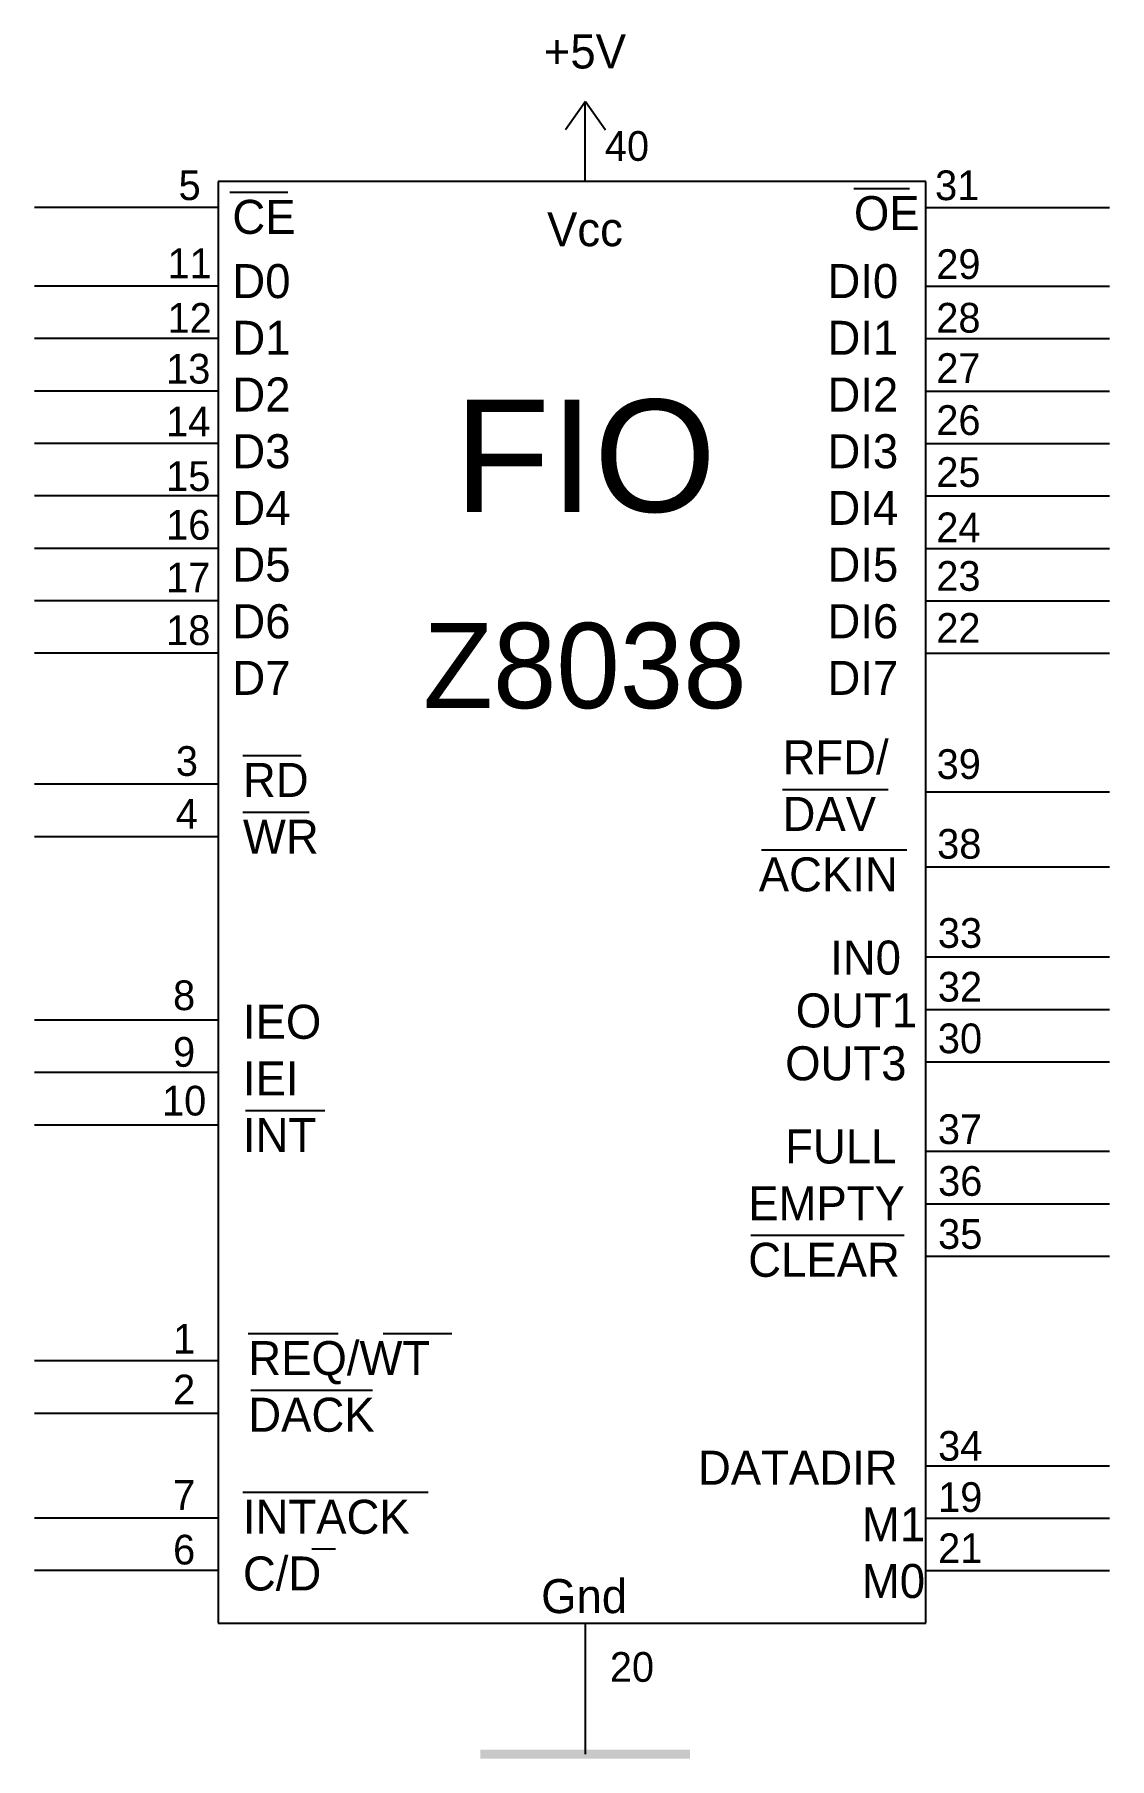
# Model space of a CAD drawing. Extents: x 1.5 to 13.8, y 2.4 to 22.1.
import ezdxf
from ezdxf.enums import TextEntityAlignment as Align

# ---------------------------------------------------------------- set-up
doc = ezdxf.new("R2010")
doc.units = 0
doc.layers.get('0').update_dxf_attribs({"linetype": 'CONTINUOUS'})

# ---------------------------------------------------------------- blocks, each defined once
blk = doc.blocks.new('RECTANG')
at = {"color": 0}
for p, q in [((1, 1), (0, 1)), ((0, 1), (0, 0)), ((1, 0), (1, 1)), ((0, 0), (1, 0))]:
    blk.add_line(p, q, dxfattribs=at)

msp = doc.modelspace()

# ---------------------------------------------------------------- linework, layer by layer
at = {"color": 0}
for p, q in [((7.803, 21.316), (7.574, 20.988)), ((7.803, 21.316), (8.032, 20.988)), ((7.8, 20.4), (7.8, 21.3)), ((3.734, 20.275), (4.4, 20.275)), ((10.876, 20.318), (11.512, 20.318)), ((3.6, 20.1), (1.5, 20.1)), ((11.7, 20.1), (13.8, 20.1)), ((3.6, 19.2), (1.5, 19.2)), ((11.7, 19.2), (13.8, 19.2)), ((3.6, 18.6), (1.5, 18.6)), ((11.7, 18.6), (13.8, 18.6)), ((3.6, 18), (1.5, 18)), ((11.7, 18), (13.8, 18)), ((3.6, 17.4), (1.5, 17.4)), ((11.7, 17.4), (13.8, 17.4)), ((3.6, 16.8), (1.5, 16.8)), ((11.7, 16.8), (13.8, 16.8)), ((3.6, 16.2), (1.5, 16.2)), ((11.7, 16.2), (13.8, 16.2)), ((3.6, 15.6), (1.5, 15.6)), ((11.7, 15.6), (13.8, 15.6)), ((3.6, 15), (1.5, 15)), ((11.7, 15), (13.8, 15)), ((3.885, 13.831), (4.551, 13.831)), ((3.6, 13.5), (1.5, 13.5)), ((10.059, 13.442), (11.269, 13.442)), ((11.7, 13.414), (13.8, 13.414)), ((3.885, 13.182), (4.642, 13.182)), ((3.6, 12.9), (1.5, 12.9)), ((9.817, 12.75), (11.481, 12.75)), ((11.7, 12.554), (13.8, 12.554)), ((11.7, 11.524), (13.8, 11.524)), ((11.7, 10.924), (13.8, 10.924)), ((3.6, 10.8), (1.5, 10.8)), ((3.6, 10.8), (1.5, 10.8)), ((11.7, 10.324), (13.8, 10.324)), ((3.6, 10.2), (1.5, 10.2)), ((3.915, 9.766), (4.823, 9.766)), ((3.6, 9.6), (1.5, 9.6)), ((11.7, 9.3), (13.8, 9.3)), ((11.7, 8.7), (13.8, 8.7)), ((9.696, 8.338), (11.451, 8.338)), ((11.7, 8.1), (13.8, 8.1)), ((3.946, 7.214), (4.975, 7.214)), ((5.489, 7.214), (6.276, 7.214)), ((3.6, 6.9), (1.5, 6.9)), ((3.976, 6.565), (5.368, 6.565)), ((3.6, 6.3), (1.5, 6.3)), ((11.7, 5.7), (13.8, 5.7)), ((3.885, 5.398), (6.004, 5.398)), ((3.6, 5.1), (1.5, 5.1)), ((11.7, 5.1), (13.8, 5.1)), ((4.672, 4.749), (4.944, 4.749)), ((3.6, 4.5), (1.5, 4.5)), ((11.7, 4.5), (13.8, 4.5)), ((7.8, 3.9), (7.8, 2.4))]:
    msp.add_line(p, q, dxfattribs=at)
msp.add_trace([(6.6, 2.45), (6.6, 2.35), (9, 2.45), (9, 2.35)], dxfattribs=at)

# ---------------------------------------------------------------- block references
at = {"color": 0, "xscale": 8.1, "yscale": 16.5, "zscale": 8.1}
msp.add_blockref('RECTANG', (3.6, 3.9), dxfattribs=at)

# ---------------------------------------------------------------- texts
at = {"color": 0}
for s, height, p in [('+5V', 0.3892, (7.798, 21.692)), ('5', 0.34, (3.275, 20.186)), ('Vcc', 0.3892, (7.798, 19.658)), ('11', 0.3401, (3.275, 19.292)), ('12', 0.3401, (3.275, 18.667)), ('13', 0.3401, (3.259, 18.086)), ('14', 0.3401, (3.259, 17.483)), ('15', 0.3401, (3.259, 16.857)), ('16', 0.3401, (3.259, 16.299)), ('17', 0.3401, (3.259, 15.696)), ('18', 0.3401, (3.259, 15.093)), ('Z8038', 0.9761, (7.798, 14.371)), ('3', 0.34, (3.244, 13.596)), ('4', 0.34, (3.244, 12.993)), ('8', 0.34, (3.212, 10.915)), ('9', 0.34, (3.212, 10.267)), ('10', 0.3401, (3.212, 9.709)), ('1', 0.34, (3.212, 6.983)), ('2', 0.34, (3.212, 6.403)), ('7', 0.34, (3.212, 5.196)), ('6', 0.34, (3.212, 4.571)), ('Gnd', 0.3892, (7.789, 4.014))]:
    msp.add_text(s, height=height, dxfattribs=at).set_placement(p, align=Align.CENTER)
for s, height, p in [('40', 0.3401, (8.026, 20.635)), ('31', 0.3401, (11.804, 20.185)), ('CE', 0.3892, (3.764, 19.799)), ('OE', 0.3892, (10.876, 19.842)), ('29', 0.3401, (11.818, 19.283)), ('D0', 0.3892, (3.764, 19.064)), ('DI0', 0.3892, (10.573, 19.064)), ('28', 0.3401, (11.818, 18.669)), ('D1', 0.3892, (3.764, 18.415)), ('DI1', 0.3892, (10.573, 18.415)), ('27', 0.3401, (11.818, 18.093)), ('D2', 0.3892, (3.764, 17.766)), ('DI2', 0.3892, (10.573, 17.766)), ('26', 0.3401, (11.818, 17.498)), ('D3', 0.3892, (3.764, 17.117)), ('DI3', 0.3892, (10.573, 17.117)), ('25', 0.3401, (11.818, 16.903)), ('D4', 0.3892, (3.764, 16.469)), ('DI4', 0.3892, (10.573, 16.469)), ('24', 0.3401, (11.818, 16.27)), ('D5', 0.3892, (3.764, 15.82)), ('DI5', 0.3892, (10.573, 15.82)), ('23', 0.3401, (11.818, 15.714)), ('D6', 0.3892, (3.764, 15.171)), ('DI6', 0.3892, (10.573, 15.171)), ('22', 0.3401, (11.818, 15.119)), ('D7', 0.3892, (3.764, 14.523)), ('DI7', 0.3892, (10.573, 14.523)), ('RFD/', 0.3892, (10.059, 13.615)), ('39', 0.3401, (11.822, 13.561)), ('RD', 0.3892, (3.885, 13.355)), ('DAV', 0.3892, (10.059, 12.966)), ('WR', 0.3892, (3.885, 12.706)), ('38', 0.3401, (11.828, 12.648)), ('ACKIN', 0.3892, (9.787, 12.274)), ('33', 0.3401, (11.836, 11.628)), ('IN0', 0.3892, (10.604, 11.322)), ('32', 0.3401, (11.836, 11.013)), ('OUT1', 0.3892, (10.21, 10.717)), ('IEO', 0.3892, (3.885, 10.587)), ('30', 0.3401, (11.836, 10.422)), ('OUT3', 0.3892, (10.089, 10.112)), ('IEI', 0.3892, (3.885, 9.939)), ('INT', 0.3892, (3.885, 9.29)), ('37', 0.3401, (11.836, 9.383)), ('FULL', 0.3892, (10.089, 9.16)), ('36', 0.3401, (11.839, 8.79)), ('EMPTY', 0.3892, (9.666, 8.511)), ('35', 0.3401, (11.839, 8.183)), ('CLEAR', 0.3892, (9.666, 7.863)), ('REQ/WT', 0.3892, (3.946, 6.738)), ('DACK', 0.3892, (3.946, 6.09)), ('34', 0.3401, (11.839, 5.758)), ('DATADIR', 0.3892, (9.091, 5.484)), ('19', 0.3401, (11.839, 5.172)), ('INTACK', 0.3892, (3.885, 4.922)), ('M1', 0.3892, (10.967, 4.835)), ('21', 0.3401, (11.839, 4.587)), ('C/D', 0.3892, (3.885, 4.273)), ('M0', 0.3892, (10.967, 4.187)), ('20', 0.3401, (8.083, 3.228))]:
    msp.add_text(s, height=height, dxfattribs=at).set_placement(p)
msp.add_text('FIO', height=1.2857, dxfattribs=at).set_placement((6.3, 16.617), (9.3, 16.617), align=Align.ALIGNED)

doc.saveas('drawing.dxf')
